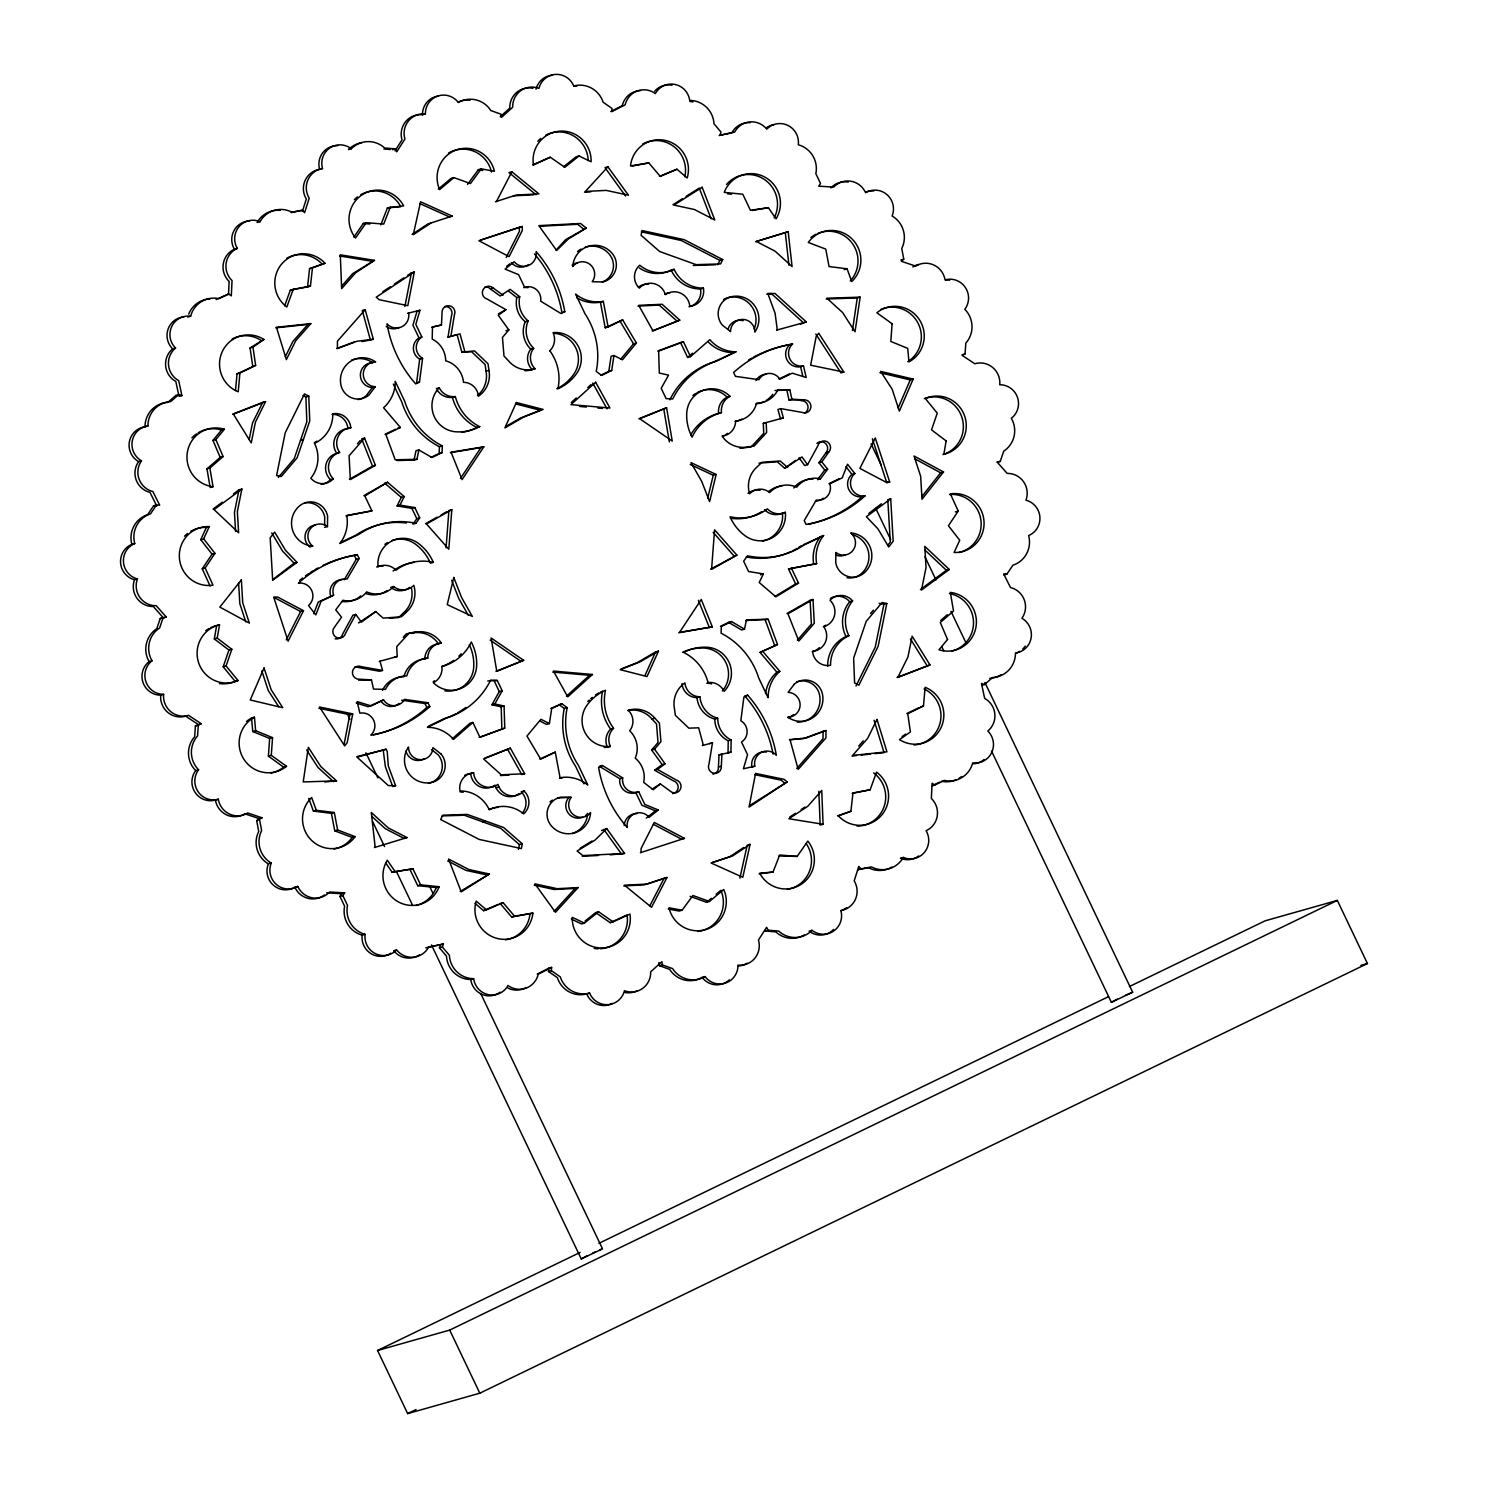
<?xml version="1.0" encoding="UTF-8"?>
<svg xmlns="http://www.w3.org/2000/svg" width="1488" height="1488" viewBox="0 0 1488 1488"><rect width="100%" height="100%" fill="white"/><g stroke="black" fill="none" stroke-linecap="round" stroke-linejoin="round"><path stroke-width="1.5" d="M825.952 730.552L806.44 737.825L790.072 739.871L798.182 769.408L825.933 737.918L825.952 730.552L823.05 731.371L823.031 738.736L796.75 768.571M324.607 525.283L324.719 516.913A17.577 17.279 74.2 0 0 304.575 502.981M324.57 527.384L327.472 526.566L327.62 516.094A17.577 17.279 74.2 0 0 299.46 505.957A22.766 22.394 74.2 0 0 312.685 546.133L309.783 546.952A12.406 12.202 74.2 0 1 315.549 524.873M682.006 683.717A15.196 14.936 74.2 0 0 696.979 697.612A24.292 23.882 74.2 0 0 714.779 719.076A24.068 23.659 74.2 0 0 728.246 740.819L728.023 752.947L730.924 752.128L731.147 740.001A24.068 23.659 74.2 0 1 717.681 718.258A24.292 23.882 74.2 0 1 699.881 696.793A15.196 14.936 74.2 0 1 684.908 682.899A25.482 25.036 74.2 0 0 674.436 708.697L675.385 715.356L688.851 728.171L698.653 727.799L703.378 745.265M431.036 457.355L439.146 453.449L439.425 446.735A75.59 74.307 74.2 0 1 401.741 401.89L393.297 384.146M442.048 452.612L442.327 445.916A75.59 74.307 74.2 0 1 404.643 401.072L395.25 381.356A34.782 34.205 74.2 0 1 383.569 407.731L400.421 427.484L385.857 434.533L395.213 459.792L416.919 459.29L418.891 449.953L431.911 457.523L442.048 452.612L439.146 453.449M431.818 327.286L441.471 324.979L442.029 312.908A6.584 6.473 74.2 0 1 449.543 305.803A6.584 6.473 74.2 0 1 454.361 315.103L450.901 336.307L448 337.125L451.459 315.921A6.584 6.473 74.2 0 0 444.652 306.584M712.919 774.151A6.584 6.473 74.2 0 0 718.444 766.99L719.02 754.918L721.922 754.1L721.345 766.171A6.584 6.473 74.2 0 1 713.849 773.295A6.584 6.473 74.2 0 1 709.013 763.995L712.492 742.791L702.299 745.581M228.501 294.512L229.152 281.437A19.697 19.363 74.2 0 1 234.397 249.203A18.693 18.377 74.2 0 1 249.631 221.024M201.215 723.726L195.412 725.939L194.649 736.783A24.515 24.106 74.2 0 0 195.691 770.598A18.693 18.377 74.2 0 0 215.425 800.042A19.697 19.363 74.2 0 0 244.813 813.806L259.135 818.605L262.037 817.786L247.715 812.987A19.697 19.363 74.2 0 1 218.327 799.223A18.693 18.377 74.2 0 1 198.592 769.78A24.515 24.106 74.2 0 1 197.551 735.965L198.313 725.121L201.215 723.726L188.567 715.319A19.697 19.363 74.2 0 1 163.624 694.338A18.693 18.377 74.2 0 1 152.018 660.802A24.515 24.106 74.2 0 1 159.644 627.936L163.141 617.687L166.321 617.092L156.203 605.69A19.697 19.363 74.2 0 1 137.417 578.925A18.693 18.377 74.2 0 1 134.738 543.548A24.515 24.106 74.2 0 1 150.511 513.881L156.5 504.934L159.718 505.195L152.855 491.542A19.697 19.363 74.2 0 1 141.49 460.815A18.693 18.377 74.2 0 1 147.907 426.014A24.515 24.106 74.2 0 1 170.748 401.574L178.839 394.525L181.889 395.622L178.709 380.668A19.697 19.363 74.2 0 1 175.547 348.062A18.693 18.377 74.2 0 1 190.65 316.237A24.515 24.106 74.2 0 1 218.996 298.679L228.631 294.01L231.31 295.87L232.054 280.618A19.697 19.363 74.2 0 1 237.299 248.384A18.693 18.377 74.2 0 1 260.028 221.675A24.515 24.106 74.2 0 1 291.964 212.189L302.473 210.217L304.594 212.71L309.206 198.22A19.697 19.363 74.2 0 1 322.505 168.535A18.693 18.377 74.2 0 1 351.335 148.763A24.515 24.106 74.2 0 1 384.667 148L395.343 148.874L396.757 151.832L404.922 139.072A19.697 19.363 74.2 0 1 425.382 113.962A18.693 18.377 74.2 0 1 458.341 102.486A24.515 24.106 74.2 0 1 490.798 110.521L500.935 114.167L501.53 117.385L512.69 107.229A19.697 19.363 74.2 0 1 538.916 88.406A18.693 18.377 74.2 0 1 573.754 85.988A24.515 24.106 74.2 0 1 603.142 102.263L612.014 108.419L611.773 111.693L625.165 104.83A19.697 19.363 74.2 0 1 655.352 93.577A18.693 18.377 74.2 0 1 689.707 100.421A24.515 24.106 74.2 0 1 713.998 123.802L721.01 132.079L719.969 135.166L734.681 132.079A19.697 19.363 74.2 0 1 766.785 129.158A18.693 18.377 74.2 0 1 798.293 144.764A24.515 24.106 74.2 0 1 815.852 173.668L820.539 183.489L818.735 186.186L833.764 187.079A19.697 19.363 74.2 0 1 865.588 192.696A18.693 18.377 74.2 0 1 892.112 216.002A24.515 24.106 74.2 0 1 901.747 248.477L903.774 259.172L901.337 261.293L915.678 266.11A19.697 19.363 74.2 0 1 945.047 279.874A18.693 18.377 74.2 0 1 964.801 309.299A24.515 24.106 74.2 0 1 965.824 343.133L965.061 353.958L962.159 355.372L974.807 363.76A19.697 19.363 74.2 0 1 999.75 384.741A18.693 18.377 74.2 0 1 1011.356 418.295A24.515 24.106 74.2 0 1 1003.73 451.162L1000.234 461.392L997.332 462.21M283.613 767.138L268.398 756.164L269.644 738.457L272.546 737.62L271.3 755.327L286.514 766.32L283.613 767.138A29.5 29.016 74.2 0 1 270.965 773.072M612.424 1003.396A18.693 18.377 74.2 0 1 586.718 993.91A24.515 24.106 74.2 0 1 557.349 977.653L548.477 971.478L548.7 968.223L551.602 967.386L551.378 970.66L560.251 976.835A24.515 24.106 74.2 0 0 589.62 993.091A18.693 18.377 74.2 0 0 624.458 990.692A19.697 19.363 74.2 0 0 650.684 971.85L661.844 961.713L662.458 964.931L672.576 968.576A24.515 24.106 74.2 0 0 705.033 976.593A18.693 18.377 74.2 0 0 737.992 965.117A19.697 19.363 74.2 0 0 758.452 940.007L766.618 927.247L768.031 930.205L778.708 931.079A24.515 24.106 74.2 0 0 812.039 930.335A18.693 18.377 74.2 0 0 840.869 910.563A19.697 19.363 74.2 0 0 854.186 880.877L858.781 866.369L860.901 868.862L871.41 866.909A24.515 24.106 74.2 0 0 903.346 857.423A18.693 18.377 74.2 0 0 926.094 830.713A19.697 19.363 74.2 0 0 931.339 798.461L932.083 783.209L934.743 785.069L944.378 780.419A24.515 24.106 74.2 0 0 972.724 762.86A18.693 18.377 74.2 0 0 987.827 731.017A19.697 19.363 74.2 0 0 984.665 698.411L981.485 683.457L984.535 684.554L992.626 677.505A24.515 24.106 74.2 0 0 1015.467 653.065A18.693 18.377 74.2 0 0 1021.903 618.283A19.697 19.363 74.2 0 0 1010.519 587.555L1003.656 573.884L1006.874 574.163L1012.882 565.217A24.515 24.106 74.2 0 0 1028.636 535.55A18.693 18.377 74.2 0 0 1025.957 500.173A19.697 19.363 74.2 0 0 1007.171 473.407L997.053 461.987L1000.234 461.392M446.065 547.863L448.911 510.514L451.813 509.696L448.799 549.239L426.517 523.981L451.813 509.696M235.532 390.526L237.001 373.841L255.638 365.397L252.96 347.15L263.878 339.431A29.5 29.016 74.2 0 0 222.549 351.038A29.5 29.016 74.2 0 0 238.247 391.79L239.903 373.023L255.638 365.397M923.471 706.075L925.127 687.289A29.5 29.016 74.2 0 1 940.844 728.041A29.5 29.016 74.2 0 1 899.496 739.648L910.414 731.947L907.736 713.682L923.471 706.075L920.588 706.893M284.654 305.84L290.327 290.141L307.532 286.924L309.578 268.64L325.016 263.264A29.5 29.016 74.2 0 0 282.032 263.581A29.5 29.016 74.2 0 0 286.849 306.974L293.229 289.323L310.434 286.105L312.48 267.821L325.016 263.264M850.894 811.276L852.959 792.974L870.145 789.775L876.544 772.105A29.5 29.016 74.2 0 1 881.342 815.498A29.5 29.016 74.2 0 1 838.358 815.833L850.894 811.276L837.539 815.889M419.969 310.285L417.068 311.122L412.92 325.202L418.965 337.85A12.443 12.239 74.2 0 0 419.672 359.166L416.584 382.9L419.486 382.063L422.573 358.348A12.443 12.239 74.2 0 1 421.848 337.032L415.822 324.384L419.969 310.285L407.582 313.298M852.438 330.448L857.255 297.972L860.157 297.154L855.023 331.787L842.543 312.48L826.863 298.214L860.157 297.154M539.716 720.955L546.505 724.396L549.407 723.577L551.676 708.586L561.794 703.694L567.17 707.656A75.59 74.307 74.2 0 0 578.386 765.316L587.779 785.032A34.782 34.205 74.2 0 0 560.065 777.74L555.266 752.128L539.884 758.992M600.706 375.236L608.815 371.312L611.084 356.32L613.967 355.502L622.449 359.798L636.418 343.04L622.672 319.901L605.207 327.769L600.408 302.176A34.782 34.205 74.2 0 1 576.73 297.749M605.207 327.769L608.108 326.951L603.31 301.357A34.782 34.205 74.2 0 1 575.596 294.066L584.989 313.763A75.59 74.307 74.2 0 1 596.223 371.423L601.58 375.404L611.698 370.493L613.967 355.502M231.83 649.233L228.929 650.051L214.328 638.947L216.616 625.63L219.517 624.811L217.229 638.129L231.83 649.233L226.102 665.973L223.2 666.791L235.141 681.374L238.043 680.555L226.102 665.973M404.903 306.491L411.413 272.843L414.315 272.025L407.805 305.672L379.291 299.739L376.204 297.191L414.315 272.025M344.249 743.591L349.829 714.705L352.73 713.887L347.15 742.772L344.658 745.879L319.511 706.986L352.73 713.887M241.893 489.031L214.086 509.621L238.601 532.76L237.355 511.519L241.893 489.031L238.991 489.85L234.453 512.337L235.569 531.458M249.166 439.555L252.532 422.927L262.669 402.448L265.571 401.63L255.434 422.108L251.23 442.903L233.393 414.166L265.571 401.63M518.456 849.388L519.405 844.626L500.768 828.351L464.33 815.238L442.103 815.926M522.307 843.808L521.358 848.569L479.155 839.418L440.634 819.516L442.773 815.182L467.232 814.42L503.669 827.533L522.307 843.808L519.405 844.626M886.811 603.533L882.105 602.51L866.239 621.277L853.628 658.124L854.596 682.955L858.892 685.168L878.162 646.257L886.811 603.533L883.909 604.351L875.26 647.075L855.991 685.987M396.645 460.517L414.017 460.127L415.989 450.771L418.891 449.953M720.452 626.299L728.562 622.375L741.601 629.963L744.502 629.145L746.455 619.789L768.18 619.287L777.517 644.546L760.052 652.414L776.903 672.185L779.805 671.367L762.953 651.595M739.889 878.125L747.199 845.184L750.101 844.366L742.791 877.288L711.097 863.003L732.598 855.935L750.101 844.366M707.711 498.257L713.236 475.286L716.137 474.467L709.609 501.605L701.722 481.442L691.009 462.638L716.137 474.467M302.343 211.463L306.305 199.039A19.697 19.363 74.2 0 1 319.604 169.353A18.693 18.377 74.2 0 1 337.757 145.657M163.141 617.687L160.239 618.506L156.742 628.754A24.515 24.106 74.2 0 0 149.116 661.621A18.693 18.377 74.2 0 0 160.723 695.156A19.697 19.363 74.2 0 0 185.665 716.137L198.313 724.544M223.2 666.791L228.929 650.051M439.462 947.837L440.522 944.75L443.424 943.931L442.364 947.019L439.462 947.837L446.474 956.096A24.515 24.106 74.2 0 0 470.766 979.495A18.693 18.377 74.2 0 0 500.135 992.143M380.798 224.911L387.457 207.818L403.657 205.902A29.5 29.016 74.2 0 0 361.956 194.928A29.5 29.016 74.2 0 0 355.539 238.006L366.234 222.661L383.699 224.093L390.358 206.999M313.689 613.744L318.265 602.026L333.572 595.2A12.443 12.239 74.2 0 1 347.113 579.018L359.147 558.521L357.306 554.652L354.404 555.47A119.635 117.608 74.2 0 0 322.896 565.477M773.016 872.08L779.693 855.005L797.159 856.418L807.835 841.073A29.5 29.016 74.2 0 1 801.437 884.151A29.5 29.016 74.2 0 1 759.717 873.177L773.016 872.08L759.047 873.809M898.157 407.954L910.247 379.924L913.148 379.087L899.347 411.134L892.168 389.242L880.636 371.386L913.148 379.087M645.085 675.254L655.557 651.967L658.459 651.149L647.038 676.556L620.217 669.674L640.026 661.862L658.459 651.149M200.768 539.66L206.367 527.403L209.269 526.585L203.651 538.842L200.768 539.66L212.059 554.187L214.96 553.369L203.651 538.842M419.728 517.898L416.826 518.717L412.957 524.129L415.859 523.311L419.728 517.898L414.799 507.575L411.897 508.394L397.11 505.957L401.276 497.401L404.178 496.564L387.531 482.261L363.835 495.671M397.11 505.957L400.012 505.139L404.178 496.564M788.547 569.067L816.652 563.617A34.782 34.205 74.2 0 1 823.589 535.55L804.245 544.906A75.59 74.307 74.2 0 1 747.515 555.787L743.647 561.199L748.576 571.504L763.363 573.94L759.215 582.515L775.862 596.818L798.535 583.091L791.449 568.249L788.547 569.067L795.634 583.91L798.535 583.091M285.343 356.655L292.857 341.515L307.904 324.44L310.806 323.621L295.759 340.696L286.366 359.631L276.452 327.267L310.806 323.621M717.7 264.734L719.857 260.4L722.74 259.582L720.601 263.915L696.142 264.659L659.705 251.546L641.068 235.271L642.035 230.528L684.22 239.68L722.74 259.582M286.217 639.914L300.613 611.512L303.515 610.694L288.095 641.142L273.68 597.06L277.642 597.041L303.515 610.694M506.18 257.461L519.405 231.328L519.349 227.311L522.251 226.492L522.307 230.51L509.082 256.643L478.931 240.74L522.251 226.492M496.397 201.587L511.872 171.771L538.916 193.868L516.28 195.04L495.485 201.736M649.642 906.155L664.094 878.329L666.996 877.511L651.521 907.308L624.476 885.211L647.094 884.058L666.996 877.511M375.739 611.568L361.417 622.151L355.799 614.395L345.607 633.163A6.584 6.473 74.2 0 1 336.176 637.329A6.584 6.473 74.2 0 1 334.651 626.969L341.552 617.185L335.73 609.875L342.928 600.259A24.068 23.659 74.2 0 0 366.68 591.908A24.292 23.882 74.2 0 0 393.65 586.551A15.196 14.936 74.2 0 0 413.794 585.305A25.482 25.036 74.2 0 1 406.28 612.182L401.481 616.757L383.16 618.134L375.739 611.568L358.515 622.97M799.075 457.746L804.673 465.521L807.575 464.684L817.786 445.916A6.584 6.473 74.2 0 1 827.198 441.75A6.584 6.473 74.2 0 1 828.742 452.11L821.822 461.894L818.921 462.731L824.761 470.041L827.663 469.204L821.822 461.894M491.933 704.754L499.28 691.604L502.181 690.785L497.271 680.462L490.668 680.128A75.59 74.307 74.2 0 1 446.791 717.941L427.447 727.316A34.782 34.205 74.2 0 1 453.542 739.387L472.868 722.461L479.954 737.323L504.767 728.06L504.079 706.019L494.834 703.936L491.933 704.754L501.177 706.837L504.079 706.019M494.834 703.936L502.181 690.785M344.212 579.836L356.246 559.339L359.147 558.521M395.027 150.827L402.02 139.891A19.697 19.363 74.2 0 1 422.48 114.781A18.693 18.377 74.2 0 1 438.495 96.032M460.48 478.466L480.94 447.609L483.842 446.791L462.098 479.582L451.05 452.222L483.842 446.791M156.5 504.934L153.599 505.753L147.61 514.699A24.515 24.106 74.2 0 0 131.837 544.366A18.693 18.377 74.2 0 0 134.515 579.743A19.697 19.363 74.2 0 0 153.301 606.509L163.42 617.911L166.321 617.092M210.087 585.993L202.256 568.807L212.059 554.187M202.256 568.807L205.158 567.988L214.96 553.369M339.934 896.408L341.756 893.711L344.658 892.893L342.835 895.59L339.934 896.408L344.621 906.229A24.515 24.106 74.2 0 0 362.179 935.152A18.693 18.377 74.2 0 0 390.767 953.231M958.235 511.091L948.414 525.729L959.723 540.256L954.106 552.494A29.5 29.016 74.2 0 0 984.014 521.414A29.5 29.016 74.2 0 0 950.404 493.904L958.235 511.091L955.333 511.909M353.828 237.131L363.332 223.479L366.234 222.661M818.921 462.731L825.84 452.929A6.584 6.473 74.2 0 0 825.877 443.815A6.584 6.473 74.2 0 0 816.893 443.35M467.548 184.382L478.355 169.669L481.256 168.851L494.425 171.287A29.5 29.016 74.2 0 0 456.835 149.767A29.5 29.016 74.2 0 0 439.63 189.59L453.914 177.611L470.45 183.563L481.256 168.851M682.118 910.228L692.924 895.516L709.478 901.468L723.745 889.489A29.5 29.016 74.2 0 1 706.54 929.33A29.5 29.016 74.2 0 1 668.968 907.792L682.118 910.228L679.216 911.047L668.261 909.019M824.761 470.041L817.544 479.638L820.446 478.82L827.663 469.204M375.292 386.713L369.024 394.99A17.577 17.279 74.2 0 1 340.882 384.853A22.766 22.394 74.2 0 1 375.664 361.956A12.406 12.202 74.2 0 0 363.258 374.046A12.406 12.202 74.2 0 0 375.292 386.713L372.391 387.531L366.122 395.808A17.577 17.279 74.2 0 1 358.124 399.602M888.057 544.924L890.289 542.041L887.797 499.67L890.698 498.852L893.191 541.204L888.727 546.989L877.901 528.798L866.388 516.708L890.698 498.852M921.983 496.415L940.639 472.793L943.541 471.975L914.023 456.016L920.663 476.253L922.002 499.224L943.541 471.975M212.951 440.411L221.507 430.069L224.409 429.251L215.853 439.592L212.951 440.411L220.187 457.374L206.962 468.887L210.161 487.506L213.044 486.688L209.864 468.069L223.088 456.556L215.853 439.592M620.942 358.943L633.516 343.858L636.418 343.04M278.368 477.406L294.252 458.639L306.844 421.774L305.877 396.943L303.031 395.473M870.554 613.558L873.437 610.154M503.018 295.182L493.309 288.095A6.584 6.473 74.2 0 0 483.116 289.546A6.584 6.473 74.2 0 0 487.301 299.144L505.901 309.671L498.294 315.289L508.859 329.927L502.46 337.404L503.986 356.004L508.543 360.896A25.482 25.036 74.2 0 0 535.085 368.782A15.196 14.936 74.2 0 1 533.671 348.322A24.292 23.882 74.2 0 1 528.147 320.906A24.068 23.659 74.2 0 1 519.721 296.726L510.179 289.342L500.117 296L490.408 288.914A6.584 6.473 74.2 0 0 484.939 287.072M651.614 749.989L654.515 749.171L665.08 763.79L662.179 764.609L651.614 749.989L658.012 742.512L656.506 723.912L651.949 719.002A25.482 25.036 74.2 0 0 627.731 710.52M654.515 749.171L660.914 741.675L659.407 723.094L654.85 718.183A25.482 25.036 74.2 0 0 628.289 710.297A15.196 14.936 74.2 0 1 629.703 730.757A24.292 23.882 74.2 0 1 635.227 758.173A24.068 23.659 74.2 0 1 643.672 782.353L653.213 789.756L660.356 783.897L670.065 791.002A6.584 6.473 74.2 0 0 680.276 789.533A6.584 6.473 74.2 0 0 676.073 779.935L657.473 769.408L654.571 770.226L673.171 780.754A6.584 6.473 74.2 0 1 672.65 793.662M357.436 443.722L360.263 440.485M364.56 438.049L349.085 455.812L350.35 479.601L375.422 465.298L364.56 438.049L361.658 438.886L372.521 466.116L349.382 479.322M797.326 640.231L811.388 624.086L810.123 600.315L813.025 599.497L814.289 623.267L798.814 641.03L787.952 613.8L813.025 599.497M341.533 286.291L352.656 273.662L374.474 260.344L340.287 254.82L341.645 288.616L355.558 272.843L374.474 260.344M365.192 309.671L337.441 341.161L337.423 348.527L356.934 341.273L373.302 339.227L365.192 309.671L362.291 310.508L370.4 340.045L362.068 341.552M858.706 746.046L863.226 740.912M556.047 250.17L565.552 239.698L586.272 228.073L580.562 223.479L538.823 225.637L556.642 250.468L568.453 238.88L586.272 228.073M607.904 166.823L585.323 191.468L606.248 190.39L628.438 195.207L607.904 166.823L605.002 167.642L625.555 196.025M554.075 911.437L575.168 888.429L578.069 887.611L555.47 912.274L534.936 883.872L557.144 888.689L578.069 887.611M403.229 637.255L406.354 633.851L415.784 632.14A25.482 25.036 74.2 0 1 441.322 643.002A15.196 14.936 74.2 0 0 427.763 658.068A24.292 23.882 74.2 0 0 406.763 675.924A24.068 23.659 74.2 0 0 385.448 689.409L373.488 689.056L371.461 679.904L359.575 679.216A6.584 6.473 74.2 0 1 352.489 671.553A6.584 6.473 74.2 0 1 361.603 666.736L382.528 670.437L380.017 661.174M411.525 588.504A25.482 25.036 74.2 0 1 403.378 613L398.579 617.576L389.428 618.264M500.228 116.752L509.789 108.047A19.697 19.363 74.2 0 1 532.964 88.313M571.336 402.448L576.284 397.966M587.797 387.531L591.089 384.536M566.482 696.179L589.527 675.292L592.429 674.473L567.728 696.868L553.443 671.069L592.429 674.473M657.789 351.075L680.537 342.593L687.605 357.436L692.441 353.214M690.506 356.618L709.85 339.692A34.782 34.205 74.2 0 0 735.928 351.782L716.584 361.138A75.59 74.307 74.2 0 0 672.725 398.97L666.122 398.617L661.193 388.312L668.54 375.143L659.314 373.06L658.626 351.038L683.438 341.775L690.506 356.618L687.605 357.436M452.24 738.792L469.966 723.28L472.868 722.461M324.365 894.976A19.697 19.363 74.2 0 1 294.884 887.22A18.693 18.377 74.2 0 1 268.361 863.896A24.515 24.106 74.2 0 1 258.726 831.42L256.699 820.725L259.135 818.605M256.699 820.725L262.037 817.786M940.695 620.477L947.317 614.711M438.328 189.069L451.013 178.43L453.914 177.611M690.023 896.334L706.577 902.286L711.32 898.306M716.081 894.307L720.843 890.326A29.5 29.016 74.2 0 1 697.742 931.432M652.097 789.105L660.356 783.897M506.738 266.259L509.789 263.822M646.276 818.121L655.408 810.811L658.31 809.974L644.806 804.45L638.761 791.802A12.443 12.239 74.2 0 1 622.691 777.908L602.38 765.52L599.478 766.339L619.789 778.726A12.443 12.239 74.2 0 0 635.86 792.62L641.905 805.268L655.408 810.811M658.31 809.974L649.177 817.303A12.76 12.536 74.2 0 0 627.229 827.421A119.635 117.608 74.2 0 1 598.585 767.362L602.38 765.52M563.673 166.712L576.116 156.798L579.018 155.98L591.127 161.764A29.5 29.016 74.2 0 0 560.232 131.149A29.5 29.016 74.2 0 0 533.429 165.019L550.3 157.226L564.789 167.307L579.018 155.98M585.026 921.109L595.684 912.59L598.585 911.772L613.093 921.853L629.963 914.078A29.5 29.016 74.2 0 1 603.142 947.93A29.5 29.016 74.2 0 1 572.248 917.315L584.375 923.118L598.585 911.772M272.639 579.669L294.103 563.189L297.005 562.371L285.473 550.281L274.648 532.109L270.184 537.875L272.676 580.246L297.005 562.371M868.843 513.416L881.361 503.8M213.044 509.063L222.307 502.2M233.43 493.96L238.991 489.85M498.443 313.856L505.901 309.671M758.992 463.159L777.313 461.782L784.753 468.348L795.485 460.406M784.753 468.348L801.976 456.928L807.575 464.684M654.571 770.226L662.179 764.609M657.473 769.408L665.08 763.79M920.44 589.508L946.387 570.295L949.288 569.476L924.773 546.338L926.038 567.579L921.481 590.066L949.288 569.476M252.737 366.215L250.058 347.969L263.878 339.431M902.063 736.616L905.69 734.049M431.501 944.973L581.25 1258.941L587.165 1255.779M991.566 751.142L1111.369 1002.317L1117.302 999.155M984.889 682.471L1132.647 992.236L1111.369 1002.317M412.139 234.379L427.874 223.981L452.278 216.076L420.583 201.791L413.273 234.713L430.776 223.163M382.825 291.722L390.451 286.682M394.264 284.171L403.787 277.865M407.6 275.354L411.413 272.843M749.971 805.38L787.171 781.907L784.083 779.34L755.569 773.425L749.059 807.073L787.171 781.907M743.702 847.509L729.697 856.753L712.492 862.408M789.775 817.061L795.448 813.322M801.139 809.565L804.915 807.073M672.967 204.73L682.36 198.778M686.098 196.397L699.248 188.083L711.115 218.792M460.201 891.461L489.385 873.995L468.85 869.531L448.576 859.06L461.224 891.833L489.385 873.995M580.134 848.234L592.019 841.018M387.531 482.261L364.839 495.988L371.926 510.849L345.923 515.908M774.839 596.502L795.634 583.91M464.628 775.397A15.345 15.085 74.2 0 1 470.71 773.611A15.624 15.364 74.2 0 0 492.733 786.613L495.058 785.218L496.025 787.803A15.624 15.364 74.2 0 0 519.145 793.606M495.634 785.794L497.959 784.399L498.926 786.985A15.624 15.364 74.2 0 0 524.055 790.965A15.345 15.085 74.2 0 1 523.627 813.88A32.011 31.471 74.2 0 0 489.273 809.788A32.011 31.471 74.2 0 0 459.978 790.946A15.345 15.085 74.2 0 1 473.612 772.793A15.624 15.364 74.2 0 0 495.634 785.794L492.733 786.613M505.697 426.61L520.447 418.035L540.256 410.242L515.666 403.936M655.557 651.967L637.124 662.681L621.277 668.93M786.985 613.521L810.123 600.315M425.549 523.702L437.23 517.117M441.118 514.922L446.958 511.63M710.613 569.104L736.876 555.117L714.575 529.84L711.58 569.383L736.876 555.117M610.787 111.526L622.263 105.667A19.697 19.363 74.2 0 1 640.528 90.619M537.224 974.082L548.7 968.223M551.602 967.386L538.21 974.249A19.697 19.363 74.2 0 1 508.022 985.502A18.693 18.377 74.2 0 1 473.668 978.676L470.766 979.495M216.095 299.497L228.631 294.01M419.486 382.063L415.691 383.904A119.635 117.608 74.2 0 1 387.047 323.845A12.76 12.536 74.2 0 0 408.586 312.908M564.789 311.736L560.995 313.559L540.683 301.171A12.443 12.239 74.2 0 0 524.613 287.296L518.587 274.648L505.064 269.105L514.197 261.776A12.76 12.536 74.2 0 0 536.145 251.677A119.635 117.608 74.2 0 1 564.789 311.736L561.887 312.554A119.635 117.608 74.2 0 0 534.471 253.909M385.039 434.347L395.436 429.307M608.108 326.951L622.672 319.901M340.771 542.488L356.227 534.992A75.59 74.307 74.2 0 1 386.713 523.181M735.928 351.782L713.682 361.956A75.59 74.307 74.2 0 0 669.823 399.788M800.544 324.142L806.31 321.929L775.043 293.489L767.771 293.396L775.099 313.261L777.275 329.89M806.31 321.929L776.55 330.15M779.024 378.994L789.365 373.99M333.572 595.2L321.166 601.208L315.828 614.879L308.518 605.542A12.76 12.536 74.2 0 0 298.363 583.184A119.635 117.608 74.2 0 1 357.306 554.652M383.513 699.918L371.107 705.926L357.176 701.592L359.854 713.161A12.76 12.536 74.2 0 1 370.847 735.128A119.635 117.608 74.2 0 0 429.772 706.595L427.93 702.727L404.531 699.379A12.443 12.239 74.2 0 1 383.513 699.918L368.206 706.744L356.264 703.024M828.965 483.693L839.306 478.69M428.414 726.256L443.889 718.76A75.59 74.307 74.2 0 0 456.035 713.682M803.278 544.794L823.589 535.55M550.802 708.437L561.794 703.694M744.502 629.145L731.464 621.556L721.327 626.467L721.066 633.163A75.59 74.307 74.2 0 1 758.731 678.026L768.124 697.723A34.782 34.205 74.2 0 1 779.805 671.367M760.052 652.414L777.517 644.546M555.266 752.128L540.702 759.178L526.975 736.039L540.925 719.281L549.407 723.577M747.683 695.175L743.907 697.016L740.819 720.731A12.443 12.239 74.2 0 1 741.526 742.047L747.553 754.695L743.405 768.794L754.788 766.171A12.76 12.536 74.2 0 1 776.327 755.234A119.635 117.608 74.2 0 0 747.683 695.175L744.781 695.993A119.635 117.608 74.2 0 1 773.109 754.211M601.524 830.546L606.732 828.611L624.569 853.442L610.061 854.875M606.732 828.611L594.921 840.199L577.102 851.024L582.831 855.6L624.569 853.442M906.806 713.552L918.617 707.842M939.56 782.167L931.86 785.906L934.743 785.069M1129.429 986.525L1265.172 920.812L1337.321 900.407L1367.435 963.536L479.806 1393.196L407.656 1413.6L377.561 1350.49L580.134 1252.412M598.939 1243.317L1108.541 996.644M377.561 1350.49L449.711 1330.086L1337.321 900.407M407.656 1413.6L416.008 1409.564M592.577 1253.156L595.312 1251.873M532.63 164.87L550.3 157.226M595.684 912.59L610.192 922.69L627.062 914.897A29.5 29.016 74.2 0 1 600.241 948.749M1125.43 995.249L1132.647 992.236M659.463 176.328L676.947 169.223L687.196 178.002A29.5 29.016 74.2 0 0 665.099 140.374A29.5 29.016 74.2 0 0 630.503 165.968L648.824 162.899L660.281 176.421L676.947 169.223M474.988 903.365L483.544 910.675L498.108 904.388M486.446 909.856L503.093 902.677L514.569 916.199L532.89 913.111A29.5 29.016 74.2 0 1 498.294 938.705A29.5 29.016 74.2 0 1 476.179 901.096L486.446 909.856L483.544 910.675M599.906 1249.808L601.45 1249.157M638.891 418.723L666.587 407.768L672.241 441.08L639.728 418.742L666.587 407.768M495.95 671.293L523.664 660.337L491.133 637.999L496.787 671.33L523.664 660.337M652.19 330.894L679.774 320.143L662.141 304.277L638.705 305.356L653.027 330.913L679.774 320.143M484.809 758.117L510.347 748.166L524.669 773.741L521.767 774.56L507.445 749.003M510.347 748.166L483.6 758.954L501.233 774.802L524.669 773.741M232.649 414.148L262.669 402.448M897.041 677.449L929.981 664.913L912.144 636.194L907.94 656.989L897.803 677.468L929.981 664.913M336.697 348.545L354.051 342.091M479.117 737.36L504.767 728.06M823.05 731.371L803.539 738.643L789.477 739.573M480.364 240.126L519.349 227.311M640.398 852.698L684.443 838.358L654.292 822.436L641.068 848.569L641.123 852.587M664.094 878.329L644.192 884.876L623.825 885.918M755.588 241.67L788.194 231.719L792.081 266.612L775.118 251.193L756.369 241.502L788.194 231.719M374.418 847.546L407.005 837.577L388.256 827.905L371.293 812.485L375.199 847.379M422.48 114.781L425.382 113.962M351.335 148.763L348.434 149.581A24.515 24.106 74.2 0 1 361.844 142.699M319.604 169.353L322.505 168.535M392.46 149.693L395.343 148.874M260.028 221.675L257.126 222.493A24.515 24.106 74.2 0 1 280.265 210.366M302.473 210.217L291.164 212.617M234.397 249.203L237.299 248.384M511.872 171.771L508.97 172.589L536.015 194.686M452.278 216.076L449.395 216.895L419.802 203.558M648.824 162.899L632.177 166.024M309.578 268.64L312.48 267.821M187.748 317.056L190.65 316.237M290.327 290.141L293.229 289.323M307.532 286.924L310.434 286.105M178.541 394.301L175.826 381.486A19.697 19.363 74.2 0 1 172.645 348.88L175.547 348.062M250.058 347.969L252.96 347.15M768.385 207.706L750.417 210.273L742.772 194.221L724.247 192.38A29.5 29.016 74.2 0 1 764.274 176.812A29.5 29.016 74.2 0 1 776.066 218.866L768.385 207.706L752.017 210.459M490.408 288.914L493.309 288.095M237.001 373.841L239.903 373.023M508.859 291.388L516.82 297.563L519.721 296.726M370.4 340.045L373.302 339.227M178.839 394.525L175.937 395.343L167.846 402.392A24.515 24.106 74.2 0 0 145.006 426.833A18.693 18.377 74.2 0 0 138.589 461.633A19.697 19.363 74.2 0 0 149.953 492.361L156.817 506.013L153.599 505.753M178.988 396.44L181.889 395.622M418.965 337.85L421.848 337.032M639.282 267.896A32.011 31.471 74.2 0 0 671.2 270.109L674.101 269.291A32.011 31.471 74.2 0 0 703.415 288.133A15.345 15.085 74.2 0 1 689.781 306.286A15.624 15.364 74.2 0 0 665.415 294.68A15.624 15.364 74.2 0 0 639.338 288.133A15.345 15.085 74.2 0 1 639.747 265.217A32.011 31.471 74.2 0 0 674.101 269.291M145.006 426.833L147.907 426.014M525.004 370.717A25.482 25.036 74.2 0 0 532.202 369.601A15.196 14.936 74.2 0 1 530.77 349.141A24.292 23.882 74.2 0 1 525.245 321.724L528.147 320.906M600.408 302.176L603.31 301.357M505.957 330.745L508.859 329.927M419.672 359.166L422.573 358.348M448 337.125L457.095 334.651L461.838 352.098L474.523 350.926L488.008 363.742L488.957 370.382A25.482 25.036 74.2 0 1 478.466 396.199A15.196 14.936 74.2 0 0 463.493 382.304A24.292 23.882 74.2 0 0 445.693 360.821A24.068 23.659 74.2 0 0 432.227 339.078L432.469 326.951L441.471 324.979M305.877 396.943L308.779 396.124L309.746 420.955L297.135 457.802L281.269 476.569L276.582 475.565L285.212 432.822L304.501 393.911L308.779 396.124M688.981 306.807A15.345 15.085 74.2 0 0 700.513 288.951L703.415 288.133M530.77 349.141L533.671 348.322M138.589 461.633L141.49 460.815M844.198 269.644L847.1 268.807L851.713 281.585A29.5 29.016 74.2 0 0 851.006 237.95A29.5 29.016 74.2 0 0 808.282 242.451L825.747 249.091L829.058 266.557L847.1 268.807M477.499 395.548A25.482 25.036 74.2 0 0 486.055 371.2L488.957 370.382M436.319 388.573L439.22 387.754A16.015 15.736 74.2 0 0 455.328 396.571A46.147 45.365 74.2 0 0 479.731 426.628L476.83 427.447A46.072 45.31 74.2 0 1 461.522 432.357M900.872 259.991L903.774 259.172M220.187 457.374L223.088 456.556M532.202 369.601L535.085 368.782M300.539 440.206L303.44 439.388M437.119 390.005A16.015 15.736 74.2 0 0 452.426 397.389L455.328 396.571M321.203 484.381A15.345 15.085 74.2 0 0 330.485 479.638A15.624 15.364 74.2 0 1 336.716 453.226A15.624 15.364 74.2 0 1 347.932 428.6L350.833 427.781A15.345 15.085 74.2 0 0 332.81 413.794A32.011 31.471 74.2 0 1 314.507 443.368A32.011 31.471 74.2 0 1 310.787 478.187A15.345 15.085 74.2 0 0 333.386 478.801A15.624 15.364 74.2 0 1 339.617 452.408A15.624 15.364 74.2 0 1 350.833 427.781M206.962 468.887L209.864 468.069M680.537 342.593L683.438 341.775M397.519 428.302L400.421 427.484M608.815 371.312L611.698 370.493M336.716 453.226L339.617 452.408M753.226 357.325A119.635 117.608 74.2 0 1 789.644 344.788L792.546 343.97A12.76 12.536 74.2 0 0 803.52 365.918L806.198 377.506L792.267 373.172L779.861 379.18A12.443 12.239 74.2 0 0 758.861 379.7L735.444 376.352L733.603 372.502A119.635 117.608 74.2 0 1 792.546 343.97M439.425 446.735L442.327 445.916M372.521 466.116L375.422 465.298M330.485 479.638L333.386 478.801M414.017 460.127L416.919 459.29M131.837 544.366L134.738 543.548M789.644 344.788A12.76 12.536 74.2 0 0 800.618 366.736L803.52 365.918M696.961 392.739A25.891 25.463 74.2 0 1 727.111 397.147L730.013 396.329A16.015 15.736 74.2 0 0 721.475 412.604A46.147 45.365 74.2 0 0 692.069 437.1A46.072 45.31 74.2 0 1 686.712 413.329A25.891 25.463 74.2 0 1 730.013 396.329M843.863 372.093L810.644 365.192L816.224 336.307L818.716 333.219L843.863 372.093L840.962 372.911L815.815 334.037M775.025 390.507L789.886 390.023L791.914 399.175L803.818 399.863A6.584 6.473 74.2 0 1 810.886 407.545A6.584 6.473 74.2 0 1 801.772 412.343L780.847 408.642L777.945 409.46L780.456 418.723L783.358 417.905L780.847 408.642M690.692 434.98A46.147 45.365 74.2 0 1 718.592 413.441L721.475 412.604M134.515 579.743L137.417 578.925M786.985 390.842L789.012 399.993L791.914 399.175M962.159 354.776L965.061 353.958M789.012 399.993L803.818 399.863M739.852 448.204A25.482 25.036 74.2 0 0 744.688 447.776L751.235 446.865L763.735 433.324L763.307 423.373L766.19 422.555L766.636 432.506L754.137 446.047L747.59 446.958A25.482 25.036 74.2 0 1 722.052 436.077A15.196 14.936 74.2 0 0 735.611 421.03A24.292 23.882 74.2 0 0 756.629 403.155A24.068 23.659 74.2 0 0 777.926 389.689L789.886 390.023M433.324 562.352A46.147 45.365 74.2 0 0 395.975 570.183A16.015 15.736 74.2 0 0 378.026 566.723A25.891 25.463 74.2 0 1 418.24 543.287A46.072 45.31 74.2 0 1 433.324 562.352L430.423 563.171A46.072 45.31 74.2 0 0 415.357 544.106A25.891 25.463 74.2 0 0 392.051 540.479M825.84 452.929L828.742 452.11M393.65 586.551L390.749 587.369A15.196 14.936 74.2 0 0 409.553 587.388M214.328 638.947L217.229 638.129M149.116 661.621L152.018 660.802M355.799 614.395L352.898 615.214L342.705 633.981A6.584 6.473 74.2 0 1 335.135 638.854M845.872 466.581L851.954 474.374L854.856 473.556A12.76 12.536 74.2 0 0 865.012 495.913A119.635 117.608 74.2 0 1 806.068 524.427L804.227 520.577L816.261 500.08A12.443 12.239 74.2 0 0 829.802 483.879L842.208 477.871L847.546 464.219L854.856 473.556M403.378 613L406.28 612.182M889.712 482.038L885.751 482.056L859.878 468.404L875.279 437.956L889.712 482.038L886.811 482.856L872.377 438.774M764.516 509.714A16.015 15.736 74.2 0 0 782.465 513.174L785.366 512.356A16.015 15.736 74.2 0 1 767.417 508.896A46.147 45.365 74.2 0 1 730.05 516.745A46.072 45.31 74.2 0 0 745.135 535.792A25.891 25.463 74.2 0 0 785.366 512.356M808.598 524.222A119.635 117.608 74.2 0 0 862.11 496.732L865.012 495.913M160.723 695.156L163.624 694.338M382.546 690.227A24.068 23.659 74.2 0 1 403.862 676.742A24.292 23.882 74.2 0 1 424.861 658.886A15.196 14.936 74.2 0 1 438.421 643.82L441.322 643.002M394.283 657.361L397.184 656.524L396.738 646.592L409.256 633.032L415.784 632.14M382.528 670.437L379.645 671.255L358.701 667.554A6.584 6.473 74.2 0 0 354.832 667.015M424.861 658.886L427.763 658.068M195.412 725.939L198.313 725.121M371.461 679.904L358.645 680.165M246.543 721.438A29.5 29.016 74.2 0 1 251.546 718.034L254.448 717.216L255.638 730.72L272.546 737.62M760.461 574.777L763.363 573.94M251.546 718.034L252.755 731.538L255.638 730.72M487.766 680.946L497.271 680.462M401.63 700.197L425.029 703.545L427.93 702.727M195.691 770.598L198.592 769.78M373.376 734.905A119.635 117.608 74.2 0 0 426.87 707.414L429.772 706.595M678.826 632.753L712.324 626.857L701.276 599.497L679.551 632.307L712.324 626.857M728.562 622.375L731.464 621.556M268.398 756.164L271.3 755.327M745.73 620.552L768.18 619.287M830.378 598.399A15.345 15.085 74.2 0 1 849.685 601.71L852.587 600.892A32.011 31.471 74.2 0 0 848.885 635.729A32.011 31.471 74.2 0 0 830.564 665.303A15.345 15.085 74.2 0 1 812.56 651.298A15.624 15.364 74.2 0 0 823.775 626.69A15.624 15.364 74.2 0 0 830.006 600.278A15.345 15.085 74.2 0 1 852.587 600.892M383.216 750.026L386.117 749.208L387.233 751.552L388.275 765.818L395.603 785.683L392.702 786.501L385.373 766.636L383.216 750.026L357.027 756.592M1003.972 574.982L1006.874 574.163M215.425 800.042L218.327 799.223M558.893 704.512L564.268 708.474L567.17 707.656M827.663 666.122A32.011 31.471 74.2 0 1 845.984 636.548L848.885 635.729M324.737 781.963L336.53 780.865L320.831 766.599L308.351 747.292L303.217 781.944L336.53 780.865M696.979 697.612L699.881 696.793M308.779 798.331L313.373 811.09L316.274 810.272L334.316 812.522L337.646 829.988L355.111 836.647L352.21 837.465A29.5 29.016 74.2 0 1 333.889 849.034M607.402 747.274A16.015 15.736 74.2 0 1 610.657 729.083L613.558 728.264A46.147 45.365 74.2 0 1 605.486 690.302A46.072 45.31 74.2 0 0 586.849 705.424A25.891 25.463 74.2 0 0 610.303 746.437L607.402 747.274A25.891 25.463 74.2 0 1 604.147 747.385M651.949 719.002L654.85 718.183M470.71 773.611L473.612 772.793M313.373 811.09L331.415 813.341L334.316 812.522M714.779 719.076L717.681 718.258M331.415 813.341L334.744 830.825L337.646 829.988M496.025 787.803L498.926 786.985M524.055 790.965L521.153 791.783A15.345 15.085 74.2 0 1 522.251 813.192M268.361 863.896L271.262 863.077A18.693 18.377 74.2 0 0 297.786 886.402A19.697 19.363 74.2 0 0 329.611 892L344.658 892.893M709.59 743.609L712.492 742.791M728.246 740.819L731.147 740.001M407.005 837.577L404.104 838.414L385.355 828.723L371.795 816.391M619.789 778.726L622.691 777.908M482.558 821.804L485.46 820.985M557.944 797.959L571.169 797.363A12.406 12.202 74.2 0 0 573.475 814.754A12.406 12.202 74.2 0 0 590.587 812.56A22.766 22.394 74.2 0 1 551.118 825.598A17.577 17.279 74.2 0 1 560.846 797.14L571.169 797.363M981.634 685.373L984.535 684.554M718.444 766.99L721.345 766.171M294.884 887.22L297.786 886.402M635.86 792.62L638.761 791.802M754.788 766.171L751.886 767.008A12.76 12.536 74.2 0 1 766.413 752.091M385.69 862.91L392.088 872.191L412.957 868.825L420.62 884.858L439.146 886.699A29.5 29.016 74.2 0 1 399.119 902.286A29.5 29.016 74.2 0 1 387.308 860.231L394.99 871.373M392.088 872.191L412.957 868.825M410.056 869.643L417.719 885.676L420.62 884.858M417.719 885.676L436.244 887.536L439.146 886.699M684.443 838.358L681.541 839.176L653.399 824.315M870.145 789.775L852.196 793.402M362.179 935.152L365.081 934.334A18.693 18.377 74.2 0 0 396.589 949.939A19.697 19.363 74.2 0 0 428.693 947.019L443.424 943.931M503.093 902.677L500.191 903.495L511.667 917.017L532.89 913.111M823.087 824.259L788.9 818.753L807.817 806.254L821.729 790.463L823.087 824.259L820.186 825.077L818.828 791.281M511.667 917.017L514.569 916.199M396.589 949.939L393.706 950.758A19.697 19.363 74.2 0 0 419.467 954.868M797.159 856.418L778.968 855.991M584.375 923.118L581.473 923.936L571.373 919.1M610.192 922.69L613.093 921.853M706.577 902.286L709.478 901.468M860.901 868.862L857.999 869.68L868.508 867.727A24.515 24.106 74.2 0 0 892 867.002M903.346 857.423L900.445 858.241A18.693 18.377 74.2 0 0 918.617 855.972M548.477 971.478L551.378 970.66M768.031 930.205L765.13 931.023L775.806 931.897A24.515 24.106 74.2 0 0 804.32 934.948M658.942 962.531L659.556 965.749L662.458 964.931M586.718 993.91L589.62 993.091M812.039 930.335L809.137 931.153A18.693 18.377 74.2 0 0 833.615 929.423M659.556 965.749L669.674 969.395A24.515 24.106 74.2 0 0 702.131 977.411L705.033 976.593M1360.869 965.377L1367.435 963.536M450.901 336.307L459.997 333.833L464.74 351.28M763.307 423.373L783.358 417.905M379.273 661.416L397.184 656.524M386.117 749.208L357.064 757.169L388.349 785.59L395.603 785.683M719.02 754.918L730.924 752.128M719.169 135.538L731.78 132.897A19.697 19.363 74.2 0 1 750.157 122.686M425.791 947.837L440.522 944.75M160.239 618.506L163.42 617.911M371.926 510.849L346.723 515.462A34.782 34.205 74.2 0 1 339.803 543.529L359.129 534.173A75.59 74.307 74.2 0 1 415.859 523.311M791.449 568.249L816.652 563.617M450.325 452.687L480.94 447.609M275.838 327.844L307.904 324.44M851.973 756.034L856.549 755.551M861.124 755.067L870.294 754.1M874.87 753.616L884.039 752.649L874.107 720.266M387.457 207.818L400.756 206.72A29.5 29.016 74.2 0 0 360.747 194.705M513.379 195.858L533.746 194.798M584.505 192.194L590.792 191.859M540.553 226.213L577.66 224.297L583.37 228.892M582.236 856.307L598.474 855.47M575.168 888.429L554.243 889.508L534.248 885.174M637.943 306.082L659.24 305.096L676.873 320.962M500.47 775.527L508.989 775.136M461.838 352.098L471.64 351.745L485.107 364.56L486.055 371.2M826.175 298.976L857.255 297.972M693.241 265.478L715.486 264.808M766.692 294.233L772.142 294.308L803.408 322.747M326.709 892.819L341.756 893.711M383.904 149.005L390.321 149.525M363.332 223.479L369.88 224.018M579.52 406.429L586.402 407.042M597.86 408.047L602.454 408.437M552.829 672.092L589.527 675.292M727.52 193.812L731.631 194.221M581.25 1258.941L602.528 1248.86L480.717 993.5M339.673 256.01L371.572 261.163M400.012 505.139L414.799 507.575M478.355 169.669L482.744 170.488M754.862 774.69L781.181 780.158L784.269 782.725M318.823 708.269L349.829 714.705M641.347 231.83L681.318 240.498L719.857 260.4M879.203 603.328L883.909 604.351M486.483 874.814L465.949 870.368L447.702 860.938M879.892 372.725L910.247 379.924M334.744 830.825L352.21 837.465M252.755 731.538L269.644 738.457M690.209 464.442L713.236 475.286M274.741 597.86L300.613 611.512M915.064 458.955L940.639 472.793M490.147 640.138L520.763 661.174M431.65 749.71L438.197 754.844A17.577 17.279 74.2 0 1 428.47 783.32M384.629 483.079L401.276 497.401M787.654 467.511L780.214 460.964L761.893 462.322L757.113 466.916A25.482 25.036 74.2 0 0 749.58 493.793A15.196 14.936 74.2 0 1 769.724 492.528A24.292 23.882 74.2 0 1 796.694 487.171A24.068 23.659 74.2 0 1 820.446 478.82M333.628 781.684L317.948 767.417L306.695 750.045M925.145 550.244L946.387 570.295M713.161 532.351L733.975 555.935M442.364 947.019L449.376 955.277A24.515 24.106 74.2 0 0 473.668 978.676M603.83 829.448L621.668 854.279M278.702 706.726L268.305 690.655L261.851 670.958M910.433 638.929L927.08 665.731M619.771 320.72L633.516 343.858M271.746 532.927L282.571 551.099L294.103 563.189M468.404 615.381L458.75 598.474L451.664 580.32M592.745 383.048L607.048 408.847M871.075 443.852L881.063 464.795M924.997 556.884L935.971 579.911M950.944 611.308L965.917 642.704M875.762 508.357L890.735 539.753M941.662 646.499L943.652 650.684M583.947 783.878L575.484 766.134A75.59 74.307 74.2 0 1 564.268 708.474M411.897 508.394L416.826 518.717M494.369 681.281L499.28 691.604M354.404 555.47L356.246 559.339M425.029 703.545L426.87 707.414M346.946 713.031L349.94 719.318M365.918 752.798L377.896 777.926M429.809 886.755L432.803 893.042M372.595 821.488L384.574 846.598M396.552 871.726L412.529 905.206M342.835 895.59L347.522 905.411A24.515 24.106 74.2 0 0 365.081 934.334M449.711 1330.086L479.806 1393.196M205.158 567.988L212.989 585.175A29.5 29.016 74.2 0 1 179.378 557.665A29.5 29.016 74.2 0 1 209.269 526.585M698.374 600.315L709.441 627.676M765.278 620.105L774.616 645.364M316.274 810.272L311.68 797.512A29.5 29.016 74.2 0 0 312.387 841.129A29.5 29.016 74.2 0 0 355.111 836.647M245.78 621.872L239.828 603.644L238.601 582.98M800.618 366.736L802.85 376.39M259.6 819.907L261.628 830.602A24.515 24.106 74.2 0 0 271.262 863.077M663.685 408.586L669.34 441.899M785.292 232.537L788.938 265.236M501.177 706.837L501.865 728.878M354.386 199.634A29.5 29.016 74.2 0 1 357.418 196.918M286.961 258.112A29.5 29.016 74.2 0 1 322.115 264.083M232.091 339.004A29.5 29.016 74.2 0 1 260.977 340.268M372.391 387.531A12.406 12.202 74.2 0 1 360.356 374.864A12.406 12.202 74.2 0 1 372.763 362.774A22.766 22.394 74.2 0 0 351.559 360.152M880.84 309.411A29.5 29.016 74.2 0 1 918.022 323.138A29.5 29.016 74.2 0 1 907.773 361.696M810.941 237.429A29.5 29.016 74.2 0 1 816.056 234.193M817.879 233.374A29.5 29.016 74.2 0 1 850.225 280.972M726.479 184.512A29.5 29.016 74.2 0 1 774.169 217.918M728.041 329.108A12.406 12.202 74.2 0 1 743.107 320.701M754.156 328.978A22.766 22.394 74.2 0 0 729.101 297.395A17.577 17.279 74.2 0 0 723.577 299.553M764.386 401.462A24.068 23.659 74.2 0 1 755.941 403.88M772.756 394.339A24.068 23.659 74.2 0 1 766.32 400.365M845.11 555.024A12.406 12.202 74.2 0 1 835.772 554.987M791.318 551.416A75.59 74.307 74.2 0 1 746.232 556.94M801.344 545.724A75.59 74.307 74.2 0 1 798.572 547.51M797.159 548.365A75.59 74.307 74.2 0 1 792.806 550.709M761.819 511.612A46.147 45.365 74.2 0 1 730.385 518.196M862.11 496.732A12.76 12.536 74.2 0 1 851.954 474.374M813.75 564.436A34.782 34.205 74.2 0 1 820.688 536.368M823.199 498.22A12.443 12.239 74.2 0 1 815.461 501.065M924.29 398.598A29.5 29.016 74.2 0 1 961.843 417.161A29.5 29.016 74.2 0 1 942.908 454.584M949.493 494.5A29.5 29.016 74.2 0 1 980.759 519.182A29.5 29.016 74.2 0 1 959.202 552.513M852.196 534.508A22.766 22.394 74.2 0 1 861.013 573.94A17.577 17.279 74.2 0 1 847.063 577.753M949.418 593.526A29.5 29.016 74.2 0 1 952.004 651.037M793.792 487.99A24.068 23.659 74.2 0 1 813.155 479.043M845.984 636.548A32.011 31.471 74.2 0 1 849.685 601.71M768.589 491.654A24.292 23.882 74.2 0 1 781.851 485.981M748.036 493.346A15.196 14.936 74.2 0 1 760.163 490.24M825.728 625.146A15.624 15.364 74.2 0 1 823.403 626.541M528.445 264.622A12.76 12.536 74.2 0 1 511.295 262.595M602.491 281.939A17.577 17.279 74.2 0 0 609.373 254.299A22.766 22.394 74.2 0 0 585.156 247.213M448.446 153.097A29.5 29.016 74.2 0 1 491.524 172.106M537.8 141.286A29.5 29.016 74.2 0 1 540.739 138.477M545.761 135.148A29.5 29.016 74.2 0 1 588.225 160.555M577.493 251.621A22.766 22.394 74.2 0 1 581.101 249.035M523.757 287.612A12.443 12.239 74.2 0 1 527.942 287.705M642.649 144.02A29.5 29.016 74.2 0 1 684.815 176.849M525.245 321.724A24.068 23.659 74.2 0 1 516.82 297.563M700.513 288.951A32.011 31.471 74.2 0 1 671.2 270.109M638.445 287.128A15.624 15.364 74.2 0 1 648.619 284.078M332.01 414.352A15.345 15.085 74.2 0 1 347.932 428.6M316.851 441.118A32.011 31.471 74.2 0 1 314.303 442.773M572.136 265.069A12.406 12.202 74.2 0 1 577.958 262.651M664.838 294.122A15.624 15.364 74.2 0 1 670.046 292.671M912.776 266.929A19.697 19.363 74.2 0 1 918.598 264.511M766.804 127.484A18.693 18.377 74.2 0 1 773.872 124.62M1001.294 674.696A24.515 24.106 74.2 0 1 989.725 678.342M830.862 187.897A19.697 19.363 74.2 0 1 848.179 182.075M1025.269 646.09A18.693 18.377 74.2 0 1 1022.795 649.01M1019.745 651.353A18.693 18.377 74.2 0 1 1016.285 653.009M866.165 191.896A18.693 18.377 74.2 0 1 873.716 190.985M945.922 280.042A18.693 18.377 74.2 0 1 949.753 280.19M782.465 513.174A25.891 25.463 74.2 0 1 762.377 541.111M718.592 413.441A16.015 15.736 74.2 0 1 727.111 397.147M692.924 395.492A25.891 25.463 74.2 0 1 695.566 393.557M733.026 352.6A34.782 34.205 74.2 0 1 708.623 342.352M748.427 360.077A119.635 117.608 74.2 0 1 751.607 358.217M755.96 380.519A12.443 12.239 74.2 0 1 766.246 374.213M742.01 419.077A24.292 23.882 74.2 0 1 735.128 421.513M727.52 433.361A15.196 14.936 74.2 0 1 726.051 434.477M724.451 435.407A15.196 14.936 74.2 0 1 722.759 436.133M800.916 400.681A6.584 6.473 74.2 0 1 804.617 413.069M654.646 91.233A18.693 18.377 74.2 0 1 671.962 85.225M172.645 348.88A18.693 18.377 74.2 0 1 183.917 316.925M188.697 314.117A24.515 24.106 74.2 0 1 209.994 298.939M689.855 101.426A24.515 24.106 74.2 0 1 692.887 102.021M458.174 101.928A24.515 24.106 74.2 0 1 470.189 100.18M536.015 89.224A18.693 18.377 74.2 0 1 552.457 75.218M573.847 86.211A24.515 24.106 74.2 0 1 576.916 85.988M556.828 388.759A46.072 45.31 74.2 0 0 573.624 374.492A25.891 25.463 74.2 0 0 555.061 333.442M476.83 427.447A46.147 45.365 74.2 0 1 452.426 397.389M399.063 327.509A12.76 12.536 74.2 0 1 386.192 326.486M479.731 426.628A46.072 45.31 74.2 0 1 456.351 431.836A25.891 25.463 74.2 0 1 439.22 387.754M610.303 746.437A16.015 15.736 74.2 0 1 613.558 728.264M582.682 817.265A12.406 12.202 74.2 0 1 568.267 798.2M585.435 815.666A12.406 12.202 74.2 0 0 587.686 813.378A22.766 22.394 74.2 0 1 572.415 833.503M610.657 729.083A46.147 45.365 74.2 0 1 602.584 691.12A46.072 45.31 74.2 0 0 600.761 691.957M624.197 825.487A12.76 12.536 74.2 0 1 636.715 813.583M559.581 778.205A34.782 34.205 74.2 0 1 562.036 778.038M598.232 948.786A29.5 29.016 74.2 0 1 594.196 948.451M529.988 913.93A29.5 29.016 74.2 0 1 505.418 939.858M423.745 759.01A12.406 12.202 74.2 0 1 405.964 751.049M489.161 809.36A32.011 31.471 74.2 0 1 498.034 807.333M819.311 647.671A15.624 15.364 74.2 0 1 812.318 651.688M550.002 801.883A17.577 17.279 74.2 0 1 552.42 800.116M387.066 590.587A24.292 23.882 74.2 0 1 366.067 593.638M360.728 595.963A24.068 23.659 74.2 0 1 342.203 601.487M299.665 580.376A119.635 117.608 74.2 0 1 302.548 578.069M305.505 575.856A119.635 117.608 74.2 0 1 308.537 573.754M310.062 572.731A119.635 117.608 74.2 0 1 313.187 570.76M314.768 569.811A119.635 117.608 74.2 0 1 317.986 568.007M312.685 546.133A12.406 12.202 74.2 0 1 310.36 528.761A12.406 12.202 74.2 0 1 327.472 526.566M460.108 791.876A32.011 31.471 74.2 0 1 463.14 792.286M376.613 566.947A16.015 15.736 74.2 0 1 383.011 566.147M388.349 522.958A75.59 74.307 74.2 0 1 406.447 522.995M330.671 596.018A12.443 12.239 74.2 0 1 342.11 579.65M434.403 680.741A16.015 15.736 74.2 0 1 433.194 681.82M444.856 690.841A25.891 25.463 74.2 0 0 473.761 666.568A46.072 45.31 74.2 0 0 469.334 644.657M465.781 707.488A75.59 74.307 74.2 0 1 457.486 712.882M461.131 653.79A46.147 45.365 74.2 0 1 458.843 656.171M453.784 660.374A46.147 45.365 74.2 0 1 442.141 666.364M412.883 632.958A25.482 25.036 74.2 0 1 438.421 643.82M399.007 703.489A12.443 12.239 74.2 0 1 380.63 700.736M384.908 544.329A25.891 25.463 74.2 0 1 387.624 542.525M393.074 571.001A46.147 45.365 74.2 0 1 414.092 562.352M956.468 779.693A24.515 24.106 74.2 0 1 941.476 781.237M961.676 776.476A24.515 24.106 74.2 0 1 959.183 778.243M984.126 759.494A18.693 18.377 74.2 0 1 973.654 763.809M765.539 693.575A34.782 34.205 74.2 0 1 776.903 672.185M682.546 652.358A46.072 45.31 74.2 0 1 704.122 648.061A25.891 25.463 74.2 0 1 722.368 690.934M729.325 979.848A18.693 18.377 74.2 0 1 702.131 977.411M747.236 963.182A19.697 19.363 74.2 0 1 738.271 966.028M846.616 907.661A19.697 19.363 74.2 0 1 841.055 910.637M636.976 990.878A19.697 19.363 74.2 0 1 624.607 992.422M526.12 987.567A19.697 19.363 74.2 0 1 507.836 988.013M587.797 701.536A46.072 45.31 74.2 0 1 589.229 700.085M590.717 698.709A46.072 45.31 74.2 0 1 592.261 697.388M595.516 694.989A46.072 45.31 74.2 0 1 598.957 692.887M706.763 683.234A16.015 15.736 74.2 0 1 711.562 683.903M191.915 437.863A29.5 29.016 74.2 0 1 196.49 433.901M198.164 432.803A29.5 29.016 74.2 0 1 221.507 430.069M213.044 486.688A29.5 29.016 74.2 0 1 187.525 451.348A29.5 29.016 74.2 0 1 224.409 429.251M235.141 681.374A29.5 29.016 74.2 0 1 219.368 683.55M205.735 630.707A29.5 29.016 74.2 0 1 209.12 628.513M210.905 627.583A29.5 29.016 74.2 0 1 216.616 625.63M238.043 680.555A29.5 29.016 74.2 0 1 198.629 662.755A29.5 29.016 74.2 0 1 219.517 624.811M184.586 536.182A29.5 29.016 74.2 0 1 187.581 533.467M190.929 531.216A29.5 29.016 74.2 0 1 206.367 527.403M806.161 843.529A29.5 29.016 74.2 0 1 787.375 889.396M873.642 772.923A29.5 29.016 74.2 0 1 857.107 826.138M924.085 688.907A29.5 29.016 74.2 0 1 913.93 744.967M793.513 714.538A12.406 12.202 74.2 0 1 787.989 717.607M797.345 722.145A22.766 22.394 74.2 0 0 819.59 695.063A17.577 17.279 74.2 0 0 796.582 681.913M286.514 766.32A29.5 29.016 74.2 0 1 243.995 759.438A29.5 29.016 74.2 0 1 254.448 717.216M436.244 887.536A29.5 29.016 74.2 0 1 415.859 905.522M835.903 552.532L835.754 562.985A17.577 17.279 74.2 0 0 863.914 573.122A22.766 22.394 74.2 0 0 850.708 532.946A12.406 12.202 74.2 0 1 853.015 550.337A12.406 12.202 74.2 0 1 835.903 552.532M892.075 323.752L890.828 341.459L907.736 348.378L908.945 361.882A29.5 29.016 74.2 0 0 919.379 319.66A29.5 29.016 74.2 0 0 876.86 312.759L892.075 323.752M946.145 440.95L943.857 454.286A29.5 29.016 74.2 0 0 964.745 416.342A29.5 29.016 74.2 0 0 925.331 398.524L937.273 413.125L931.544 429.846L946.145 440.95M453.784 577.474L447.237 604.63L472.366 616.441L461.652 597.655L453.784 577.474M264.046 667.963L250.244 699.992L282.757 707.693L271.207 689.837L264.046 667.963M516.336 402.541L504.916 427.93L523.348 417.217L543.157 409.423L516.336 402.541M877.009 719.448L867.616 738.401L852.587 755.458L886.941 751.831L877.009 719.448M794.35 684.108L788.082 692.366A12.406 12.202 74.2 0 1 800.116 705.052A12.406 12.202 74.2 0 1 787.729 717.142A22.766 22.394 74.2 0 0 822.492 694.245A17.577 17.279 74.2 0 0 794.35 684.108M241.372 579.855L219.833 607.104L249.352 623.081L242.73 602.826L241.372 579.855M947.54 639.505L938.984 649.828A29.5 29.016 74.2 0 0 975.849 627.731A29.5 29.016 74.2 0 0 950.33 592.41L953.529 611.01L940.286 622.542L947.54 639.505M595.646 382.23L570.946 404.624L609.931 408.028L595.646 382.23M702.15 187.265L673.99 205.084L694.524 209.548L714.798 220.019L702.15 187.265M602.528 281.957L592.205 281.716A12.406 12.202 74.2 0 0 589.899 264.325A12.406 12.202 74.2 0 0 572.787 266.519A22.766 22.394 74.2 0 1 612.256 253.481A17.577 17.279 74.2 0 1 602.528 281.957M730.478 331.489L722.275 325.054A17.577 17.279 74.2 0 1 732.003 296.577A22.766 22.394 74.2 0 1 754.881 332.066A12.406 12.202 74.2 0 0 742.865 319.399A12.406 12.202 74.2 0 0 730.478 331.489M441.099 754.025L432.915 747.608A12.406 12.202 74.2 0 1 420.509 759.698A12.406 12.202 74.2 0 1 408.493 747.013A22.766 22.394 74.2 0 0 431.371 782.502A17.577 17.279 74.2 0 0 441.099 754.025M549.835 350.815A16.015 15.736 74.2 0 0 553.071 332.642A25.891 25.463 74.2 0 1 576.526 373.674A46.072 45.31 74.2 0 1 557.888 388.796A46.147 45.365 74.2 0 0 549.835 350.815M441.899 666.475A46.147 45.365 74.2 0 0 471.305 641.998A46.072 45.31 74.2 0 1 476.662 665.75A25.891 25.463 74.2 0 1 433.361 682.75A16.015 15.736 74.2 0 0 441.899 666.475M708.046 682.527A46.147 45.365 74.2 0 0 683.643 652.451A46.072 45.31 74.2 0 1 707.023 647.243A25.891 25.463 74.2 0 1 724.172 691.325A16.015 15.736 74.2 0 0 708.046 682.527"/></g></svg>
